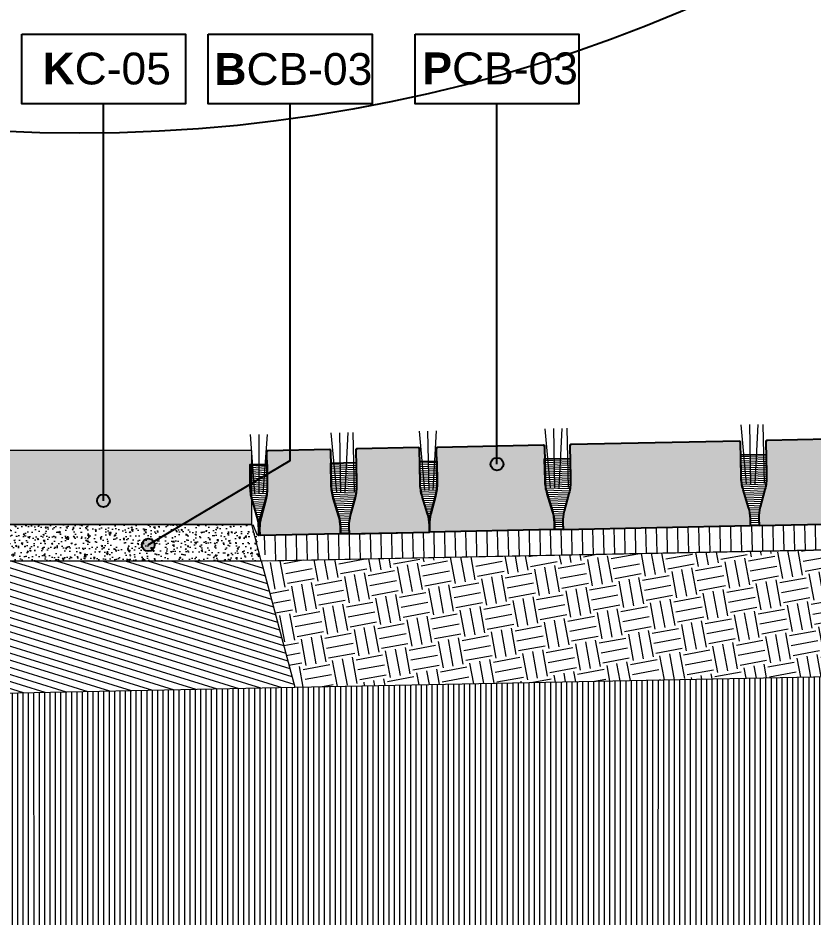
# Model space of a CAD drawing. Header units: metres. Extents: x -325 to 301, y -147 to 149.
# Drawn here: x 68.061 to 68.999, y 74.22 to 75.28 of the extents above; entities that cross this region are included whole.
import ezdxf

# ---------------------------------------------------------------- set-up
doc = ezdxf.new("R2010")
doc.units = ezdxf.units.M
doc.layers.add('-aux', color=50, linetype='Continuous', plot=False)
doc.layers.add('-AUX-QAD', color=5, linetype='Continuous', plot=False)
doc.layers.add('0-TX-1_25', color=7, linetype='Continuous', true_color=0x3f4f7f)
doc.layers.add('3-TR-paviment fort', color=7, linetype='Continuous', true_color=0xd1d1d1)
for name, color, linetype, lineweight, true_color in [('03-TR-Paviment_05_Open Joint Precast Pavements', 7, 'Continuous', 5, 0xb3b3b3), ('3- TR terra vegetal', 7, 'Continuous', 0, 0xbea68e), ('3-TR D formigó', 7, 'Continuous', 5, 0x666666), ('3-TR sorra granitica', 7, 'Continuous', 0, 0xf2dac9), ('3-TR tot_u', 7, 'Continuous', 5, 0x787878)]:
    doc.layers.add(name, color=color, linetype=linetype, lineweight=lineweight, true_color=true_color)
for name, color, linetype, lineweight in [('1-CM', 7, 'Continuous', 0), ('1-L-GESPA', 64, 'Continuous', 0), ('3-TR Seleccionat', 44, 'Continuous', 0), ('3-TR Tot-u', 37, 'Continuous', 0)]:
    doc.layers.add(name, color=color, linetype=linetype, lineweight=lineweight)
for name, color, linetype in [('1-L- kodolé', 7, 'Continuous'), ('A-KEYPLAN_HATCH', 7, 'Continuous'), ('A_TEXT_2', 7, 'Continuous')]:
    doc.layers.add(name, color=color, linetype=linetype)
doc.styles.get("Standard").update_dxf_attribs({"font": 'arial.ttf'})

# ---------------------------------------------------------------- blocks, each defined once
blk = doc.blocks.new('hatch keyplan 2')
at = {"layer": 'A-KEYPLAN_HATCH'}
blk.add_lwpolyline([(0, 0.005476596624248486), (0.012874798693294, 0.005476596623793739), (0.012874798693294, -2.273736754432321e-13), (0, 0)], close=True, dxfattribs=at)
blk = doc.blocks.new('hatch keyplan')
at = {"layer": 'A-KEYPLAN_HATCH'}
blk.add_blockref('hatch keyplan 2', (1.430579833341536, 0.8521467901477053), dxfattribs=at)
blk = doc.blocks.new('B-CB03')
at = {"layer": 'A-KEYPLAN_HATCH'}
blk.add_blockref('hatch keyplan', (-1.430579833438594, -0.8521467901477053), dxfattribs=at)
at = {"layer": 'A_TEXT_2', "insert": (-0.0007977309449526127, 0.00398371515799123), "char_height": 0.0025, "attachment_point": 1}
blk.add_mtext_dynamic_manual_height_columns('\\pi0.00128;{\\fArial|b1|i0|c0|p34;B}CB-03', width=0.01456192034901793, gutter_width=0.015, heights=[0], dxfattribs=at)
blk = doc.blocks.new('POINT')
at = {"layer": '0-TX-1_25'}
h = blk.add_hatch(dxfattribs=at)
h.set_pattern_fill('ANGLE', color=256)
h.set_pattern_definition([(0, (-83.74681484067048, -12.72584030761209), (0, 6.985), [5.08, -1.905]), (90, (-83.74681484067048, -12.72584030761209), (-6.985, 4.277078946022131e-16), [5.08, -1.905])])
edge = h.paths.add_edge_path()
edge.add_arc((0, 0), 0.0075, 0, 360)
h = blk.add_hatch(color=256, dxfattribs=at)
h.dxf.hatch_style = 1
edge = h.paths.add_edge_path()
edge.add_arc((0, 0), 0.0075, 0, 360)
blk.add_circle((0, 0), 0.0075, dxfattribs=at)
blk = doc.blocks.new('K04')
at = {"layer": 'A-KEYPLAN_HATCH'}
blk.add_blockref('hatch keyplan', (-1.429579833261921, -0.8521467901527103), dxfattribs=at)
at = {"layer": 'A_TEXT_2', "insert": (0.0002022691850191993, 0.004020148491213238), "char_height": 0.0025, "attachment_point": 1}
blk.add_mtext_dynamic_manual_height_columns('\\pi0.00244;{\\fArial|b1|i0|c0|p34;K}C-05', width=0.01456192034901793, gutter_width=0.015, heights=[0], dxfattribs=at)
blk = doc.blocks.new('PCB04')
at = {"layer": 'A-KEYPLAN_HATCH'}
blk.add_blockref('hatch keyplan', (-1.429579833357655, -0.8521467901535917), dxfattribs=at)
at = {"layer": 'A_TEXT_2', "insert": (0.0002022691850249725, 0.004032374428489138), "char_height": 0.0025, "attachment_point": 1}
blk.add_mtext_dynamic_manual_height_columns('\\pi0.00137;{\\fArial|b1|i0|c0|p34;P}CB-03', width=0.01456192034901793, gutter_width=0.015, heights=[0], dxfattribs=at)

msp = doc.modelspace()

# ---------------------------------------------------------------- hatches: boundary and pattern name
at = {"layer": '03-TR-Paviment_05_Open Joint Precast Pavements'}
h = msp.add_hatch(color=256, dxfattribs=at)
h.dxf.hatch_style = 1
edge = h.paths.add_edge_path()
edge.add_line((68.54653493103038, 74.67392138155029), (68.54637097464236, 74.68211552023475))
edge.add_arc((68.59477883872243, 74.68308410997405), 0.04841755333428358, 165.1472553660358, 181.1462744924243, ccw=False)
edge.add_line((68.5479790212063, 74.69549525622791), (68.55350957263056, 74.71634980423613))
edge.add_arc((68.49827430312045, 74.73099799529454), 0.05714459291252195, 345.1472624024418, 361.1462815287247)
edge.add_line((68.55540746019521, 74.73214117586137), (68.55458474900121, 74.7732582196659))
edge.add_line((68.55458474900121, 74.7732582196659), (68.55538179692229, 74.77327416825058))
edge.add_line((68.55538179692229, 74.77327416825058), (68.55536491070941, 74.77411807653199))
edge.add_line((68.55536491070941, 74.77411807653199), (68.68116560215896, 74.77663522238952))
edge.add_line((68.68116560215896, 74.77663522238952), (68.68118248654682, 74.77579131220857))
edge.add_line((68.68118248654682, 74.77579131220857), (68.68197953298736, 74.77580726495542))
edge.add_line((68.68197953298736, 74.77580726495542), (68.68280224330613, 74.73469021833884))
edge.add_arc((68.73993539636227, 74.73583339784484), 0.05714458887348412, 181.1462805459101, 197.1452996721934)
edge.add_line((68.68533029933494, 74.71898740674443), (68.69169064633229, 74.69837078120106))
edge.add_arc((68.64542475436002, 74.68409748255277), 0.04841755688067015, 1.1462816469212953, 17.145300773309373, ccw=False)
edge.add_line((68.69383262186483, 74.68506607840769), (68.69399657778727, 74.6768719397139))
edge.add_line((68.69399657778727, 74.6768719397139), (68.54653493103038, 74.67392138155029))
h = msp.add_hatch(color=256, dxfattribs=at)
h.dxf.hatch_style = 1
edge = h.paths.add_edge_path()
edge.add_line((68.92525790686614, 74.68149924622477), (68.92509395140925, 74.68969338492785))
edge.add_arc((68.8766860826426, 74.68872479259481), 0.04841755807180265, 1.146277450208621, 17.14529657659856)
edge.add_line((68.92295197679854, 74.70299808820543), (68.91659162846969, 74.72361471046187))
edge.add_arc((68.97119673071832, 74.74046070070831), 0.05714459361100022, 181.1462781844386, 197.1452973107232, ccw=False)
edge.add_line((68.91406357287849, 74.7393175234623), (68.91324086260632, 74.78043456775104))
edge.add_line((68.91324086260632, 74.78043456775104), (68.91244381700376, 74.78041861967851))
edge.add_line((68.91244381700376, 74.78041861967851), (68.91242693128441, 74.78126252657253))
edge.add_line((68.91242693128441, 74.78126252657253), (68.71289542012039, 74.77727010473392))
edge.add_line((68.71289542012039, 74.77727010473392), (68.71291230586769, 74.77642619644318))
edge.add_line((68.71291230586769, 74.77642619644318), (68.71211525972505, 74.77641025208588))
edge.add_line((68.71211525972505, 74.77641025208588), (68.71293797050939, 74.73529320547861))
edge.add_arc((68.65580481508644, 74.73415002517767), 0.05714459125571695, -14.852737830959825, 1.1462812953216144, ccw=False)
edge.add_line((68.71104008293543, 74.71950183431895), (68.7055095311108, 74.69864728304243))
edge.add_arc((68.75230934882654, 74.6862361384496), 0.04841755310143616, 165.1472573265249, 181.1462764529136)
edge.add_line((68.70390148501241, 74.68526754705859), (68.70406544139112, 74.6770734088397))
edge.add_line((68.70406544139112, 74.6770734088397), (68.92525790686614, 74.68149924622477))
h = msp.add_hatch(color=256, dxfattribs=at)
h.dxf.hatch_style = 1
edge = h.paths.add_edge_path()
edge.add_line((69.03019998682242, 74.68359903153178), (69.03003603184044, 74.69179316977862))
edge.add_arc((68.98162815789082, 74.6908245763834), 0.04841756327498297, 1.146278584204274, 17.14529771059357)
edge.add_line((69.02789405673622, 74.7050978744436), (69.02153370794178, 74.7257144966907))
edge.add_arc((69.07613880411516, 74.74256048256981), 0.05714458651826031, 181.1462757958576, 197.1452949221402, ccw=False)
edge.add_line((69.019005653319, 74.7414173078475), (69.01818294258123, 74.78253435212692))
edge.add_line((69.01818294258123, 74.78253435212692), (69.01738589696005, 74.78251840498551))
edge.add_line((69.01738589696005, 74.78251840498551), (69.01736901217183, 74.78336231189817))
edge.add_line((69.01736901217183, 74.78336231189817), (68.94408588558169, 74.78189599147277))
edge.add_line((68.94408588558169, 74.78189599147277), (68.94410277134762, 74.78105208225091))
edge.add_line((68.94410277134762, 74.78105208225091), (68.94330572472077, 74.78103613881542))
edge.add_line((68.94330572472077, 74.78103613881542), (68.9441284359893, 74.73991909128634))
edge.add_arc((68.88699528360394, 74.73877591316906), 0.05714458817505608, -14.852739959040889, 1.146279167241687, ccw=False)
edge.add_line((68.94223054793113, 74.72412772104848), (68.93669999610651, 74.70327316977199))
edge.add_arc((68.98349981216123, 74.69086202537886), 0.0484175514447214, 165.1472570511002, 181.1462761774888)
edge.add_line((68.93509194999882, 74.68989343425369), (68.93525590730866, 74.68169929605344))
edge.add_line((68.93525590730866, 74.68169929605344), (69.03019998682242, 74.68359903153178))
h = msp.add_hatch(color=256, dxfattribs=at)
h.dxf.hatch_style = 1
edge = h.paths.add_edge_path()
edge.add_line((68.34664877015429, 74.66992186120255), (68.34648481324481, 74.6781160026711))
edge.add_arc((68.39489268009662, 74.67908459624584), 0.04841755618218446, 165.1472598382455, 181.1462789646351, ccw=False)
edge.add_line((68.34809285885899, 74.69149573957678), (68.3536234117079, 74.71235028621624))
edge.add_arc((68.2983881461189, 74.72699848185866), 0.05714459029747762, 345.1472569520938, 361.1462760783742)
edge.add_line((68.35552130068788, 74.72814165693829), (68.3546985904157, 74.76925870122702))
edge.add_line((68.3546985904157, 74.76925870122702), (68.35549563693075, 74.76927465024932))
edge.add_line((68.35549563693075, 74.76927465024932), (68.35547875026165, 74.77011855805586))
edge.add_line((68.35547875026165, 74.77011855805586), (68.42876187732668, 74.77158487802501))
edge.add_line((68.42876187732668, 74.77158487802501), (68.42877876123033, 74.77074096876588))
edge.add_line((68.42877876123033, 74.77074096876588), (68.42957580722394, 74.77075692057228))
edge.add_line((68.42957580722394, 74.77075692057228), (68.43039851708645, 74.72963987348082))
edge.add_arc((68.48753166994302, 74.73078305132567), 0.0571445886407297, 181.1462788847019, 197.1452980109835)
edge.add_line((68.43292657264968, 74.71393706187708), (68.43928692103444, 74.69332043682724))
edge.add_arc((68.3930210277325, 74.67904714643794), 0.04841755571653015, 1.1462718439660193, 17.1452909703537, ccw=False)
edge.add_line((68.44142889423912, 74.68001573398728), (68.44159285061782, 74.67182159576839))
edge.add_line((68.44159285061782, 74.67182159576839), (68.34664877015429, 74.66992186120255))
h = msp.add_hatch(color=256, dxfattribs=at)
h.dxf.hatch_style = 1
edge = h.paths.add_edge_path()
edge.add_line((68.54653493105832, 74.67392138015359), (68.54637097464236, 74.68211552023475))
edge.add_arc((68.49796310421458, 74.68114692810133), 0.04841755972861205, 1.146277174707698, 17.14529630109814)
edge.add_line((68.54422900002233, 74.6954202239779), (68.53786865264325, 74.71603684532182))
edge.add_arc((68.59247375350607, 74.7328828336506), 0.05714459172145445, 181.1462767567709, 197.145295883053, ccw=False)
edge.add_line((68.53534059752693, 74.73173965786602), (68.53451788631429, 74.77285670260167))
edge.add_line((68.53451788631429, 74.77285670260167), (68.53372084117731, 74.77284075453845))
edge.add_line((68.53372084117731, 74.77284075453845), (68.53370395499239, 74.77368466142318))
edge.add_line((68.53370395499239, 74.77368466142318), (68.46042082932406, 74.77221834148196))
edge.add_line((68.46042082932406, 74.77221834148196), (68.46043771507136, 74.77137443319123))
edge.add_line((68.46043771507136, 74.77137443319123), (68.45964066941292, 74.77135848791211))
edge.add_line((68.45964066941292, 74.77135848791211), (68.46046337927541, 74.73024144082065))
edge.add_arc((68.40333022992775, 74.72909826488696), 0.05714458509428332, -14.852742087034017, 1.1462770392494122, ccw=False)
edge.add_line((68.45856549073306, 74.71445007150461), (68.45303493890844, 74.69359552022811))
edge.add_arc((68.49983475828532, 74.68118437543566), 0.04841755475823895, 165.1472576020817, 181.1462767284708)
edge.add_line((68.45142689281937, 74.68021578377869), (68.45159085012921, 74.67202164557844))
edge.add_line((68.45159085012921, 74.67202164557844), (68.54653493105832, 74.67392138015359))
at = {"layer": '3- TR terra vegetal'}
h = msp.add_hatch(dxfattribs=at)
h.set_pattern_fill('_USER', color=256, scale=0.002499999999999998, angle=-37.80408171278118, style=0, pattern_type=0)
h.set_pattern_definition([(357.8423905240816, (78.99037107626847, 68.16684083186756), (9.412122441514263e-05, 0.002498227610750185), [])])
edge = h.paths.add_edge_path()
edge.add_line((68.93525595388854, 74.6816923084113), (68.92525781901242, 74.68149923872976))
edge.add_line((68.92525781901242, 74.68149923872976), (68.92509958252421, 74.68969348893495))
edge.add_arc((68.87669105436328, 74.68875868964638), 0.04841755310233928, 1.106280234634325, 17.10529936074549)
edge.add_line((68.92296689644218, 74.70299968288093), (68.9166209424507, 74.72362074492152))
edge.add_arc((68.97123778572352, 74.74042860536426), 0.05714458628557381, 181.1062760926893, 197.1052952189114, ccw=False)
edge.add_line((68.91410385100227, 74.73932531708952), (68.91361031288196, 74.7648831576215))
edge.add_line((68.91361031288196, 74.7648831576215), (68.94367558585336, 74.76546373564332))
edge.add_line((68.94367558585336, 74.76546373564332), (68.94416912349911, 74.73990589556797))
edge.add_arc((68.88703518480423, 74.73880260527766), 0.05714459029737151, -14.892741090006382, 1.10627803630598, ccw=False)
edge.add_line((68.9422602110656, 74.7241158536053), (68.93671510300123, 74.7032651687582))
edge.add_arc((68.98350624160236, 74.69082135509564), 0.04841755002122565, 165.1072567727975, 181.1062758990104)
edge.add_line((68.93509771645122, 74.68988655952967), (68.93525595388854, 74.6816923084113))
edge.add_line((68.93525595388854, 74.6816923084113), (68.92525781901242, 74.68149923872976))
h = msp.add_hatch(dxfattribs=at)
h.set_pattern_fill('_USER', color=256, scale=0.002499999999999998, angle=-38.89586389563746, style=0, pattern_type=0)
h.set_pattern_definition([(356.7506083412253, (78.4316465739163, 67.96466592968687), (0.0001417054676983827, 0.002495980681099989), [])])
edge = h.paths.add_edge_path()
edge.add_line((68.34499999305386, 74.6698853850866), (68.34499791840359, 74.67808116317902))
edge.add_arc((68.29658036754861, 74.67806891663295), 0.04841755240377495, 0.01449217020884025, 16.01351129632313)
edge.add_line((68.34311915765697, 74.69142557774352), (68.33716727076066, 74.71216381080792))
edge.add_arc((68.39209445913781, 74.72792795209955), 0.05714459006486297, 180.0144967652751, 196.0135158914935, ccw=False)
edge.add_line((68.33494987090207, 74.72791349358782), (68.3349434034431, 74.75347610650651))
edge.add_line((68.3349434034431, 74.75347610650651), (68.35501428252127, 74.75348118303447))
edge.add_line((68.35501428252127, 74.75348118303447), (68.35502074811721, 74.72791857151228))
edge.add_arc((68.29787615680188, 74.72790411012997), 0.05714459314518119, -15.984519483645272, 0.014499642666919499, ccw=False)
edge.add_line((68.35281131906652, 74.7121677677123), (68.34686992649317, 74.69142652491102))
edge.add_arc((68.39341546097334, 74.67809341411025), 0.04841754458531262, 164.0154776847107, 180.0144968109238)
edge.add_line((68.34499791793782, 74.67808116364455), (68.34499999258833, 74.66988538462083))
h = msp.add_hatch(dxfattribs=at)
h.set_pattern_fill('_USER', color=256, scale=0.002499999999999998, angle=-37.80408171278118, style=0, pattern_type=0)
h.set_pattern_definition([(357.8423905240816, (78.50670602086747, 68.15716318562004), (9.412122441514263e-05, 0.002498227610750185), [])])
edge = h.paths.add_edge_path()
edge.add_line((68.45159089848754, 74.67201466216378), (68.44159276361141, 74.67182159248223))
edge.add_line((68.44159276361141, 74.67182159248223), (68.4414345271232, 74.68001584268742))
edge.add_arc((68.39302599896227, 74.67908104339885), 0.04841755310233928, 1.106280234634325, 17.10529936074549)
edge.add_line((68.43930184104117, 74.6933220366334), (68.4329558870497, 74.713943098674))
edge.add_arc((68.48757273032251, 74.73075095911673), 0.05714458628557381, 181.1062760926893, 197.1052952189114, ccw=False)
edge.add_line((68.43043879560126, 74.729647670842), (68.42994525748095, 74.75520551137397))
edge.add_line((68.42994525748095, 74.75520551137397), (68.46001053045235, 74.7557860893958))
edge.add_line((68.46001053045235, 74.7557860893958), (68.4605040680981, 74.73022824932045))
edge.add_arc((68.40337012940323, 74.72912495903013), 0.05714459029737151, -14.892741090006382, 1.10627803630598, ccw=False)
edge.add_line((68.4585951556646, 74.71443820735777), (68.45305004760023, 74.69358752251067))
edge.add_arc((68.49984118620135, 74.68114370884811), 0.04841755002122565, 165.1072567727975, 181.1062758990104)
edge.add_line((68.45143266105022, 74.68020891328214), (68.45159089848754, 74.67201466216378))
edge.add_line((68.45159089848754, 74.67201466216378), (68.44159276361141, 74.67182159248223))
h = msp.add_hatch(dxfattribs=at)
h.set_pattern_fill('_USER', color=256, scale=0.002499999999999998, angle=-37.80878306693644, style=0, pattern_type=0)
h.set_pattern_definition([(357.8376891699264, (78.7585775732601, 68.16126914970894), (9.432621393951708e-05, 0.002498219879306828), [])])
edge = h.paths.add_edge_path()
edge.add_line((68.54653500076803, 74.67391789579564), (68.54637743617779, 74.6821121594138))
edge.add_arc((68.49796883207863, 74.68118133722979), 0.04841755240373071, 1.101572998857507, 17.10059212497236)
edge.add_line((68.54424584332753, 74.69541852833747), (68.53790158189273, 74.7160401096325))
edge.add_arc((68.59251980691053, 74.73284349231547), 0.05714459006490254, 181.1015775938957, 197.1005967201127, ccw=False)
edge.add_line((68.5353857781284, 74.73174488919861), (68.53489433790561, 74.7573027785396))
edge.add_line((68.53489433790561, 74.7573027785396), (68.55496150822242, 74.75768863889964))
edge.add_line((68.55496150822242, 74.75768863889964), (68.55545294655603, 74.73213075091955))
edge.add_arc((68.49831891474936, 74.73103214487415), 0.05714459314518257, -14.897438654965185, 1.1015804713450166, ccw=False)
edge.add_line((68.55354273944018, 74.71634086473092), (68.54799591911338, 74.69549063492609))
edge.add_arc((68.59478603191008, 74.68304298582504), 0.04841754458531231, 165.1025585133874, 181.1015776396034)
edge.add_line((68.54637743570328, 74.68211215987041), (68.54653500031142, 74.6739178953211))
h = msp.add_hatch(dxfattribs=at)
h.set_pattern_fill('_USER', color=256, scale=0.002499999999999998, angle=-37.80408171278118, style=0, pattern_type=0)
h.set_pattern_definition([(357.8423905240816, (78.75910974667747, 68.1622135276754), (9.412122441514263e-05, 0.002498227610750185), [])])
edge = h.paths.add_edge_path()
edge.add_line((68.70399462429754, 74.67706500421914), (68.69399648942141, 74.6768719345376))
edge.add_line((68.69399648942141, 74.6768719345376), (68.6938382529332, 74.6850661847428))
edge.add_arc((68.64542972477227, 74.68413138545422), 0.04841755310233928, 1.106280234634325, 17.10529936074549)
edge.add_line((68.69170556685117, 74.69837237868877), (68.6853596128597, 74.71899344072936))
edge.add_arc((68.73997645613251, 74.7358013011721), 0.05714458628557381, 181.1062760926893, 197.1052952189114, ccw=False)
edge.add_line((68.68284252141126, 74.73469801289737), (68.68234898329095, 74.76025585342934))
edge.add_line((68.68234898329095, 74.76025585342934), (68.71241425626235, 74.76083643145117))
edge.add_line((68.71241425626235, 74.76083643145117), (68.7129077939081, 74.73527859137582))
edge.add_arc((68.65577385521323, 74.7341753010855), 0.05714459029737151, -14.892741090006382, 1.10627803630598, ccw=False)
edge.add_line((68.7109988814746, 74.71948854941314), (68.70545377341023, 74.69863786456604))
edge.add_arc((68.75224491201135, 74.68619405090348), 0.04841755002122565, 165.1072567727975, 181.1062758990104)
edge.add_line((68.70383638686022, 74.68525925533751), (68.70399462429754, 74.67706500421914))
edge.add_line((68.70399462429754, 74.67706500421914), (68.69399648942141, 74.6768719345376))
at = {"layer": '3-TR D formigó'}
h = msp.add_hatch(dxfattribs=at)
h.set_pattern_fill('_USER', color=256, scale=0.007999999999999998, angle=47.25962936686291, pattern_type=0)
h.set_pattern_definition([(342.8061000028131, (135.3002659846211, 74.68285626137622), (0.002364850756240115, 0.007642478714442754), [])])
h.paths.add_polyline_path([(68.34797586515299, 74.64011874366498), (68.02530650490708, 74.639811238945), (67.98384060807497, 74.48291283540196), (68.387404997052, 74.49087273155195)])
at = {"layer": '3-TR Seleccionat'}
h = msp.add_hatch(dxfattribs=at)
h.set_pattern_fill('ANSI31', color=256, scale=0.002, angle=225, style=0)
h.set_pattern_definition([(270, (441144.3122524929, -650762.1963149854), (-0.00635, -1.734723475976807e-18), [])])
h.paths.add_polyline_path([(66.77126353608502, 73.80089109693135), (69.65128148649208, 73.80089109693135), (69.64729709449479, 74.51591160538051), (67.98381335999352, 74.48276254746567), (67.9309457153988, 74.28287826444087), (66.77104389136232, 74.28269663085862)])
at = {"layer": '3-TR sorra granitica'}
h = msp.add_hatch(dxfattribs=at)
h.set_pattern_fill('LINE', color=256, scale=0.09999999999999998, angle=55.49980514896591, style=0)
h.set_pattern_definition([(91.14627738771378, (89.58269342022236, 283.2921464743939), (-0.01249749850454911, -0.0002500622498354824), [])])
h.paths.add_polyline_path([(68.34342161905019, 74.66985380297099), (68.3551396217445, 74.64008593732623), (69.65127183217632, 74.66602021835938), (69.65127183217632, 74.69602602208796)])
at = {"layer": '3-TR Tot-u'}
h = msp.add_hatch(dxfattribs=at)
h.set_pattern_fill('EARTH', color=256, scale=0.005, angle=-79.67847873881027)
h.set_pattern_definition([(280.3215212611898, (0, 0), (0.03692491896528265, -0.02554751180462218), [0.03175, -0.03175]), (280.3215212611898, (0.01171358076935716, 0.002133263842623838), (0.03692491896528265, -0.02554751180462218), [0.03175, -0.03175]), (280.3215212611898, (0.02342716153871431, 0.004266527685247676), (0.03692491896528265, -0.02554751180462218), [0.03175, -0.03175]), (10.32152126118974, (0.02804277640937465, 0.001073088709669904), (0.02554751180462218, 0.03692491896528265), [0.03175, -0.03175]), (10.32152126118974, (0.03017604025199849, -0.01064049205968725), (0.02554751180462218, 0.03692491896528265), [0.03175, -0.03175]), (10.32152126118974, (0.03230930409462232, -0.02235407282904441), (0.02554751180462218, 0.03692491896528265), [0.03175, -0.03175])])
h.paths.add_polyline_path([(69.65127183217632, 74.66508294187273), (68.347975865153, 74.64011874366498), (68.387404997052, 74.49087273155195), (69.65127183217632, 74.51599059861772)])
at = {"layer": '3-TR tot_u'}
h = msp.add_hatch(dxfattribs=at)
h.set_pattern_fill('AR-CONC', color=256, scale=9e-05, angle=90.26641431039367)
h.set_pattern_definition([(140.2664143103937, (4.250728919184326, -8.068931520230194), (0.001358261347982061, 0.01640311316296629), [0.0017145, -0.0188595]), (85.26641431039367, (4.250728919184326, -8.068931520230194), (-0.01718018148039424, -0.003251827319955159), [0.0013716, -0.0150876525753]), (190.7178590103937, (4.250842107323853, -8.067564598522221), (-0.01582191943130427, 0.01315128580300938), [0.001457100792, -0.016028122014]), (136.4506143103937, (4.246156968609166, -8.068952779070694), (0.003670327151181657, 0.02441444385953116), [0.00257175, -0.02828925]), (186.9019719203937, (4.24646282675403, -8.066918243900506), (-0.02236745963156911, 0.02126259792724011), [0.0021856520826, -0.0240422047344]), (81.45056548039366, (4.246156968609166, -8.068952779070694), (-0.02236745963047776, 0.02126259792845786), [0.0020573970363, -0.0226313758728]), (111.2664143103937, (4.247289326832706, -8.066661489072988), (0.009140320580882877, 0.01368794375791834), [0.0017145, -0.0188595]), (56.2664143103937, (4.247289326832706, -8.066661489072988), (-0.01660260073058194, 0.005485043237329697), [0.0013716, -0.0150876]), (161.7178593103937, (4.248051020219046, -8.06552082709366), (-0.007462280235117282, 0.01917298696442482), [0.001457100791999999, -0.01602809438399998]), (127.7664143103937, (4.250728919184326, -8.068931520230194), (-0.007611163754578943, 0.0002425866008496274), [0, -0.01490472, 0, -0.0153162, 0, -0.01514475]), (97.76641431039367, (4.250728919184326, -8.068931520230194), (-0.009044117031634472, 0.005971780936707849), [0, -0.00873252, 0, -0.01456182, 0, -0.005772150000000001]), (57.76641431039366, (4.250752622791483, -8.074029245121498), (0.0004588392826058817, 0.01220541901602734), [0, -0.005715, 0, -0.0178308, 0, -0.0236601]), (47.76641431039366, (4.250763252211732, -8.076315220409077), (-0.002350348719380294, 0.0133208416991804), [0, -0.0074295, 0, -0.01184148, 0, -0.0168021])])
h.paths.add_polyline_path([(68.35253808090863, 74.64011874366498), (68.33668180518191, 74.68289147669532), (68.03667653750651, 74.68286869473023), (68.02717319498132, 74.64634322906052), (68.02530650490708, 74.639811238945)])
at = {"layer": '3-TR-paviment fort'}
h = msp.add_hatch(color=256, dxfattribs=at)
h.dxf.hatch_style = 1
h.paths.add_polyline_path([(68.03668180468878, 74.77011855805586), (68.03668180468875, 74.6828686953791), (68.33668216616816, 74.68290565242366), (68.3366818046888, 74.77011855805586)])

# ---------------------------------------------------------------- linework, layer by layer
at = {"layer": '-aux'}
for points in [[(68.93525595388854, 74.6816923084113), (68.92525781901242, 74.68149923872976), (68.92509958252421, 74.68969348893495, 0.06992251114754273), (68.92296689644218, 74.70299968288093), (68.9166209424507, 74.72362074492152, -0.06992251114800961), (68.91410385100227, 74.73932531708952), (68.91361031288196, 74.7648831576215), (68.94367558585336, 74.76546373564332), (68.94416912349911, 74.73990589556797, -0.0699225111484148), (68.9422602110656, 74.7241158536053), (68.93671510300123, 74.7032651687582, 0.06992251114798485), (68.93509771645122, 74.68988655952967), (68.93525595388854, 74.6816923084113), (68.92525781901242, 74.68149923872976)], [(68.34499999258833, 74.66988538462083), (68.34499999305386, 74.6698853850866), (68.34499791840359, 74.67808116317902, 0.06992251114754273), (68.34311915765697, 74.69142557774352), (68.33716727076066, 74.71216381080792, -0.06992251114800961), (68.33494987090207, 74.72791349358782), (68.3349434034431, 74.75347610650651), (68.35501428252127, 74.75348118303447), (68.35502074811721, 74.72791857151228, -0.0699225111484148), (68.35281131906652, 74.7121677677123), (68.34686992649317, 74.69142652491102, 0.06992251114798485), (68.34499791793782, 74.67808116364455), (68.34499999258833, 74.66988538462083), (68.34499999305386, 74.6698853850866)], [(68.45159089848754, 74.67201466216378), (68.44159276361141, 74.67182159248223), (68.4414345271232, 74.68001584268742, 0.06992251114754273), (68.43930184104117, 74.6933220366334), (68.4329558870497, 74.713943098674, -0.06992251114800961), (68.43043879560126, 74.729647670842), (68.42994525748095, 74.75520551137397), (68.46001053045235, 74.7557860893958), (68.4605040680981, 74.73022824932045, -0.0699225111484148), (68.4585951556646, 74.71443820735777), (68.45305004760023, 74.69358752251067, 0.06992251114798485), (68.45143266105022, 74.68020891328214), (68.45159089848754, 74.67201466216378), (68.44159276361141, 74.67182159248223)], [(68.54653500031142, 74.6739178953211), (68.54653500076803, 74.67391789579564), (68.54637743617779, 74.6821121594138, 0.06992251114754273), (68.54424584332753, 74.69541852833747), (68.53790158189273, 74.7160401096325, -0.06992251114800961), (68.5353857781284, 74.73174488919861), (68.53489433790561, 74.7573027785396), (68.55496150822242, 74.75768863889964), (68.55545294655603, 74.73213075091955, -0.0699225111484148), (68.55354273944018, 74.71634086473092), (68.54799591911338, 74.69549063492609, 0.06992251114798485), (68.54637743570328, 74.68211215987041), (68.54653500031142, 74.6739178953211), (68.54653500076803, 74.67391789579564)], [(68.70399462429754, 74.67706500421914), (68.69399648942141, 74.6768719345376), (68.6938382529332, 74.6850661847428, 0.06992251114754273), (68.69170556685117, 74.69837237868877), (68.6853596128597, 74.71899344072936, -0.06992251114800961), (68.68284252141126, 74.73469801289737), (68.68234898329095, 74.76025585342934), (68.71241425626235, 74.76083643145117), (68.7129077939081, 74.73527859137582, -0.0699225111484148), (68.7109988814746, 74.71948854941314), (68.70545377341023, 74.69863786456604, 0.06992251114798485), (68.70383638686022, 74.68525925533751), (68.70399462429754, 74.67706500421914), (68.69399648942141, 74.6768719345376)]]:
    msp.add_lwpolyline(points, format="xyb", dxfattribs=at)
at = {"layer": '-AUX-QAD'}
for centre, radius in [((68.13375237947446, 76.96502982953834), 1.820887697150468), ((68.13375237947446, 74.57011855805584), 1.820887697150468), ((68.13375237947446, 74.57011855805584), 1.644287805263133)]:
    msp.add_circle(centre, radius, dxfattribs=at)
at = {"layer": '0-TX-1_25'}
for points in [[(68.16179103570016, 74.7108780213556), (68.16179103570016, 75.17899910048446)], [(68.21467218939073, 74.65873745595547), (68.38207938277945, 74.75827903884476), (68.38207938277945, 75.17899910047991)], [(68.62611001880758, 74.7540513781725), (68.6261100188076, 75.17899910047883)]]:
    msp.add_lwpolyline(points, dxfattribs=at)
at = {"layer": '1-CM'}
msp.add_line((68.3551396074656, 74.64008597359971), (69.65127183217632, 74.66602021835938), dxfattribs=at)
for points in [[(68.3366818046888, 74.77011855805586), (68.03668180468878, 74.77011855805586)], [(68.03668180468878, 74.77011855805586), (68.03668180468875, 74.6828686953791), (68.33668216616816, 74.68290565242366), (68.3366818046888, 74.77011855805586)], [(68.34797586515299, 74.64011874366498), (69.65127183217632, 74.66508294187273), (69.65127183217632, 74.69507693948503), (68.34342138878273, 74.6698537983629), (68.33843025873608, 74.6825470722989), (68.33842500536483, 74.68254696653686)], [(68.03668180468878, 74.6828686953791), (68.02530650490708, 74.639811238945), (68.34797586515299, 74.64011874366498)], [(68.34797586515299, 74.64011874366498), (68.33668180518191, 74.68289147669532), (68.03667653750651, 74.68286869473023)], [(68.34797586515299, 74.64011874366498), (69.65127183217632, 74.66602021835938)], [(68.3479758651463, 74.64011874369035), (68.387404997052, 74.49087273155195)], [(68.387404997052, 74.49087273155195), (69.65127183217632, 74.51599059861772)], [(67.98384060807497, 74.48286569125793), (68.387404997052, 74.49087273155195)]]:
    msp.add_lwpolyline(points, dxfattribs=at)
at = {"layer": '1-L- kodolé'}
for points in [[(68.54653493103038, 74.67392138155029), (68.54637097464236, 74.68211552023475, -0.06992251114875708), (68.5479790212063, 74.69549525622791), (68.55350957263056, 74.71634980423613, 0.0699225111482901), (68.55540746019521, 74.73214117586137), (68.55458474900121, 74.7732582196659), (68.55538179692229, 74.77327416825058), (68.55536491070941, 74.77411807653199), (68.68116560215896, 74.77663522238952), (68.68118248654682, 74.77579131220857), (68.68197953298736, 74.77580726495542), (68.68280224330613, 74.73469021833884, 0.0699225111482901), (68.68533029933494, 74.71898740674443), (68.69169064633229, 74.69837078120106, -0.06992251114875708), (68.69383262186483, 74.68506607840769), (68.69399657778727, 74.6768719397139)], [(68.92525790686614, 74.68149924622477), (68.92509395140925, 74.68969338492785, 0.06992251114875708), (68.92295197679854, 74.70299808820543), (68.91659162846969, 74.72361471046187, -0.0699225111482901), (68.91406357287849, 74.7393175234623), (68.91324086260632, 74.78043456775104), (68.91244381700376, 74.78041861967851), (68.91242693128441, 74.78126252657253), (68.71289542012039, 74.77727010473392), (68.71291230586769, 74.77642619644318), (68.71211525972505, 74.77641025208588), (68.71293797050939, 74.73529320547861, -0.0699225111482901), (68.71104008293543, 74.71950183431895), (68.7055095311108, 74.69864728304243, 0.06992251114875708), (68.70390148501241, 74.68526754705859), (68.70406544139112, 74.6770734088397)], [(69.03019998682242, 74.68359903153178), (69.03003603184044, 74.69179316977862, 0.06992251114875708), (69.02789405673622, 74.7050978744436), (69.02153370794178, 74.7257144966907, -0.0699225111482901), (69.019005653319, 74.7414173078475), (69.01818294258123, 74.78253435212692), (69.01738589696005, 74.78251840498551), (69.01736901217183, 74.78336231189817), (68.94408588558169, 74.78189599147277), (68.94410277134762, 74.78105208225091), (68.94330572472077, 74.78103613881542), (68.9441284359893, 74.73991909128634, -0.0699225111482901), (68.94223054793113, 74.72412772104848), (68.93669999610651, 74.70327316977199, 0.06992251114875708), (68.93509194999882, 74.68989343425369), (68.93525590730866, 74.68169929605344)], [(68.34664877015429, 74.66992186120255), (68.34648481324481, 74.6781160026711, -0.06992251114875708), (68.34809285885899, 74.69149573957678), (68.3536234117079, 74.71235028621624, 0.0699225111482901), (68.35552130068788, 74.72814165693829), (68.3546985904157, 74.76925870122702), (68.35549563693075, 74.76927465024932), (68.35547875026165, 74.77011855805586), (68.42876187732668, 74.77158487802501), (68.42877876123033, 74.77074096876588), (68.42957580722394, 74.77075692057228), (68.43039851708645, 74.72963987348082, 0.0699225111482901), (68.43292657264968, 74.71393706187708), (68.43928692103444, 74.69332043682724, -0.06992251114875708), (68.44142889423912, 74.68001573398728), (68.44159285061782, 74.67182159576839)], [(68.54653493105832, 74.67392138015359), (68.54637097464236, 74.68211552023475, 0.06992251114875708), (68.54422900002233, 74.6954202239779), (68.53786865264325, 74.71603684532182, -0.0699225111482901), (68.53534059752693, 74.73173965786602), (68.53451788631429, 74.77285670260167), (68.53372084117731, 74.77284075453845), (68.53370395499239, 74.77368466142318), (68.46042082932406, 74.77221834148196), (68.46043771507136, 74.77137443319123), (68.45964066941292, 74.77135848791211), (68.46046337927541, 74.73024144082065, -0.0699225111482901), (68.45856549073306, 74.71445007150461), (68.45303493890844, 74.69359552022811, 0.06992251114875708), (68.45142689281937, 74.68021578377869), (68.45159085012921, 74.67202164557844)]]:
    msp.add_lwpolyline(points, format="xyb", close=True, dxfattribs=at)
at = {"layer": '1-L-GESPA'}
for points in [[(68.68262234467822, 74.79583042744717), (68.68897139828233, 74.72601814052521)], [(68.69262048001093, 74.79602349760327), (68.69397046619946, 74.72611467467662)], [(68.70261861529872, 74.79621657008727), (68.69896953413458, 74.7262112078969)], [(68.70861749790403, 74.79633241174236), (68.70996748312548, 74.72642359066002)], [(68.91388367426923, 74.80045773163933), (68.92023272787334, 74.73064544471737)], [(68.92388180960194, 74.80065080179543), (68.92523179579047, 74.73074197886878)], [(68.93387994488972, 74.80084387427942), (68.93023086372558, 74.73083851208905)], [(68.93987882749504, 74.80095971593451), (68.94122881271649, 74.73105089485217)], [(68.33496985385042, 74.78899970124269), (68.33998754866319, 74.71907911371237)], [(68.34496985284127, 74.78900223100504), (68.34498754792607, 74.71908037742934)], [(68.35496985322838, 74.78900476356172), (68.34998754858616, 74.71908164021534)], [(68.43021861886822, 74.7907800853918), (68.43656767247234, 74.72096779846984)], [(68.44021675420093, 74.7909731555479), (68.44156674038946, 74.72106433262125)], [(68.45021488948872, 74.7911662280319), (68.44656580832458, 74.72116086584153)], [(68.45621377209403, 74.79128206968699), (68.45756375731548, 74.72137324860465)], [(68.5342468298635, 74.79282048139238), (68.54059015505231, 74.7230076742051)], [(68.54424498101372, 74.79301273069419), (68.545589230417, 74.72310379768759)], [(68.55424313350693, 74.7932049828163), (68.5505883071963, 74.7231999202658)]]:
    msp.add_lwpolyline(points, dxfattribs=at)

# ---------------------------------------------------------------- block references
at = {"layer": '0-TX-1_25', "xscale": 15, "yscale": 15, "zscale": 15}
for name, p in [('B-CB03', (68.28551839403559, 75.1789991004816)), ('PCB04', (68.51454902884967, 75.17899910056883))]:
    msp.add_blockref(name, p, dxfattribs=at)
at = {"layer": '0-TX-1_25'}
for p in [(68.62611001880758, 74.7540513781725), (68.16179103570016, 74.7108780213556), (68.21467218939073, 74.65873745595547)]:
    msp.add_blockref('POINT', p, dxfattribs=at)
at = {"layer": 'A-KEYPLAN_HATCH', "xscale": 14.99999999999981, "yscale": 14.99999999999981, "zscale": 14.99999999999981}
msp.add_blockref('K04', (68.05032357096351, 75.1789991005635), dxfattribs=at)

doc.saveas('drawing.dxf')
